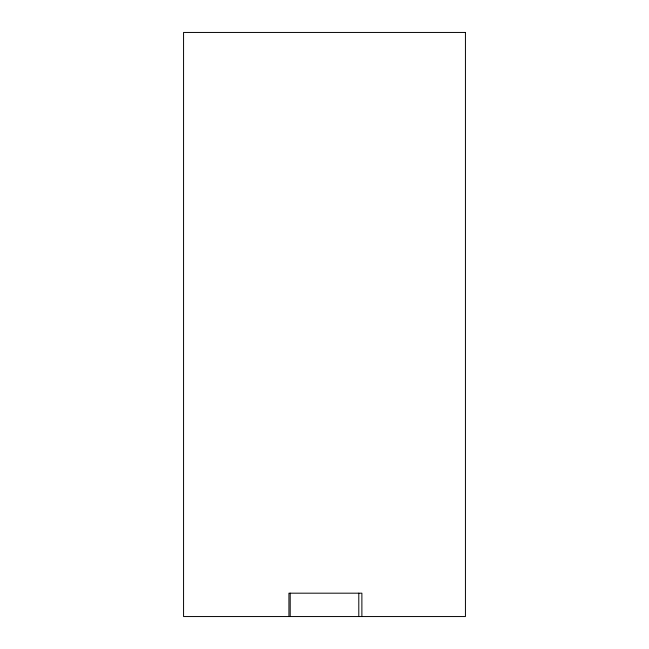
<?xml version="1.0" encoding="UTF-8"?>
<svg xmlns="http://www.w3.org/2000/svg" width="649" height="649" viewBox="0 0 649 649"><rect width="100%" height="100%" fill="white"/><g stroke="black" fill="none" stroke-linecap="round" stroke-linejoin="round"><path stroke-width="0.97" d="M361.882 616.55L361.882 593.186L288.927 593.186L288.927 616.55M358.792 593.186L358.792 616.55M290.208 593.186L290.208 616.55M465.438 32.45L183.562 32.45L183.562 616.55L465.438 616.55L465.438 32.45"/></g></svg>
